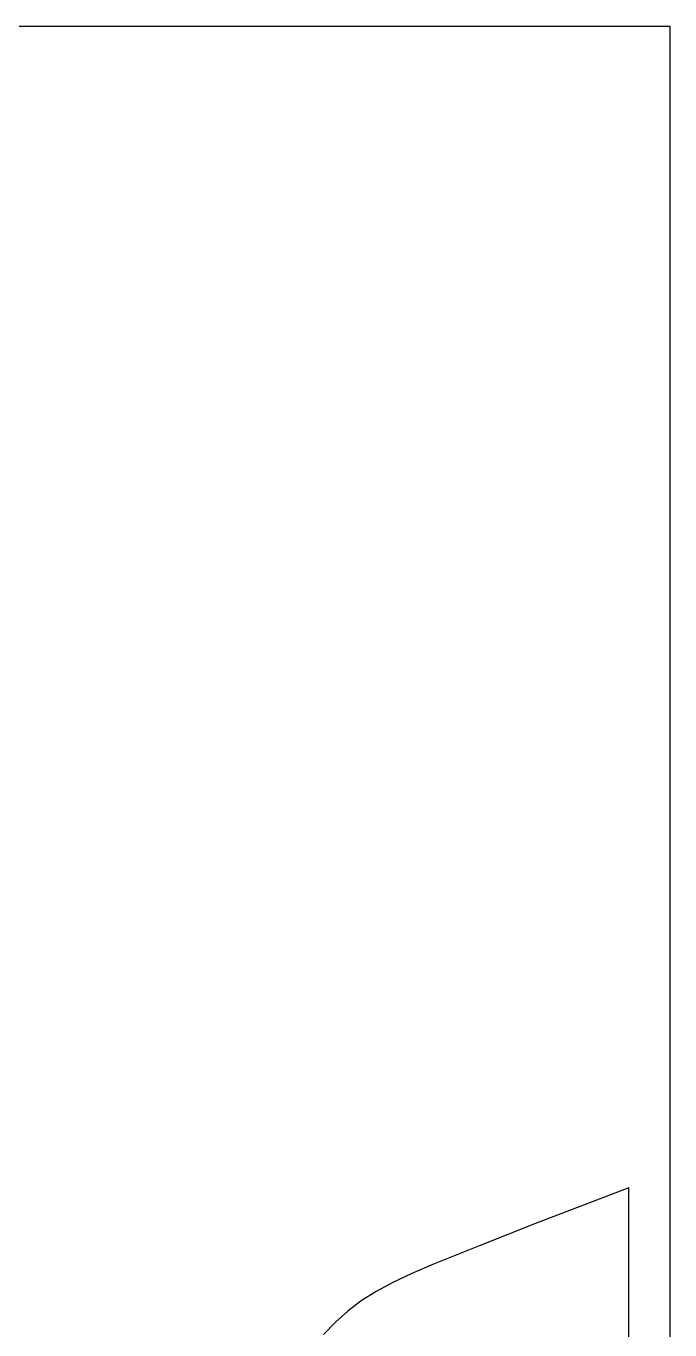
# Model space of a CAD drawing. Extents: x 2 to 598, y 1588 to 7998.
# Drawn here: x 363.8 to 598, y 2697.9 to 3172 of the extents above; entities that cross this region are included whole.
import ezdxf

# ---------------------------------------------------------------- set-up
doc = ezdxf.new("R2010")
doc.units = 0

msp = doc.modelspace()

# ---------------------------------------------------------------- linework, layer by layer
at = {"layer": 'Calque 1'}
for p, q in [((583.00545, 2749.5838), (549.074363, 2736.515712)), ((583.00372, 2689.8881), (583.00545, 2749.5838)), ((549.074363, 2736.515712), (528.954333, 2728.63007)), ((528.954333, 2728.63007), (512.00355, 2721.7917)), ((512.00355, 2721.7917), (504.08597, 2718.377118)), ((504.08597, 2718.377118), (497.182938, 2715.087969)), ((497.182938, 2715.087969), (491.12478, 2711.800835)), ((485.741825, 2708.3923), (480.864398, 2704.738946)), ((491.12478, 2711.800835), (485.741825, 2708.3923)), ((480.864398, 2704.738946), (476.322825, 2700.717356)), ((476.322825, 2700.717356), (471.947434, 2696.204113))]:
    msp.add_line(p, q, dxfattribs=at)
at = {"layer": 'coupe'}
for p, q in [((1.99988, 3172.03), (598, 3172.03)), ((598, 3172.03), (598, 2380.92))]:
    msp.add_line(p, q, dxfattribs=at)

doc.saveas('drawing.dxf')
